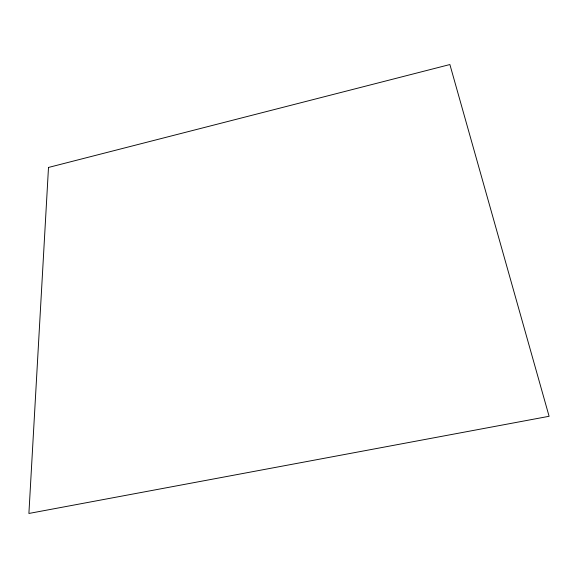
<?xml version="1.0" encoding="UTF-8"?>
<svg xmlns="http://www.w3.org/2000/svg" width="578" height="578" viewBox="0 0 578 578"><rect width="100%" height="100%" fill="white"/><g stroke="black" fill="none" stroke-linecap="round" stroke-linejoin="round"><path stroke-width="0.87" d="M48.494 167.454L28.9 513.459L549.1 416.29L449.886 64.541L48.494 167.454"/></g></svg>
